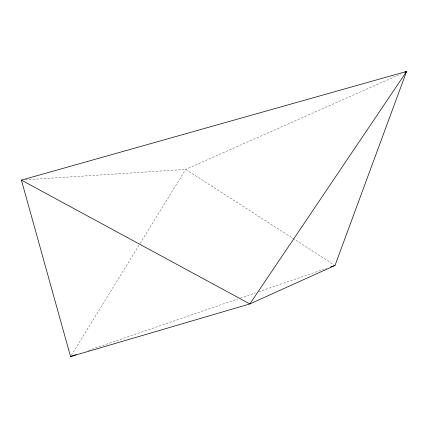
<?xml version="1.0" encoding="UTF-8"?>
<svg xmlns="http://www.w3.org/2000/svg" width="428" height="428" viewBox="0 0 428 428"><rect width="100%" height="100%" fill="white"/><g stroke="black" fill="none" stroke-linecap="round" stroke-linejoin="round"><path stroke-width="0.32" stroke-dasharray="2.14 1.6" d="M71.251 355.433L139.844 243.917M140.191 243.35L185.688 169.381L401.106 73.862M88.222 350.484L237.802 298.942M240.327 298.07L255.479 292.854M258.63 291.768L326.794 268.276M25.391 179.856L185.688 169.381L333.877 264.729"/><path stroke-width="0.64" d="M335.001 265.451L406.6 71.428L21.4 180.113L70.55 356.572L249.866 303.928L335.001 265.451L330.582 266.976M404.77 72.241L406.6 71.428L249.866 303.928L21.4 180.113M70.55 356.572L76.232 354.614"/></g></svg>
